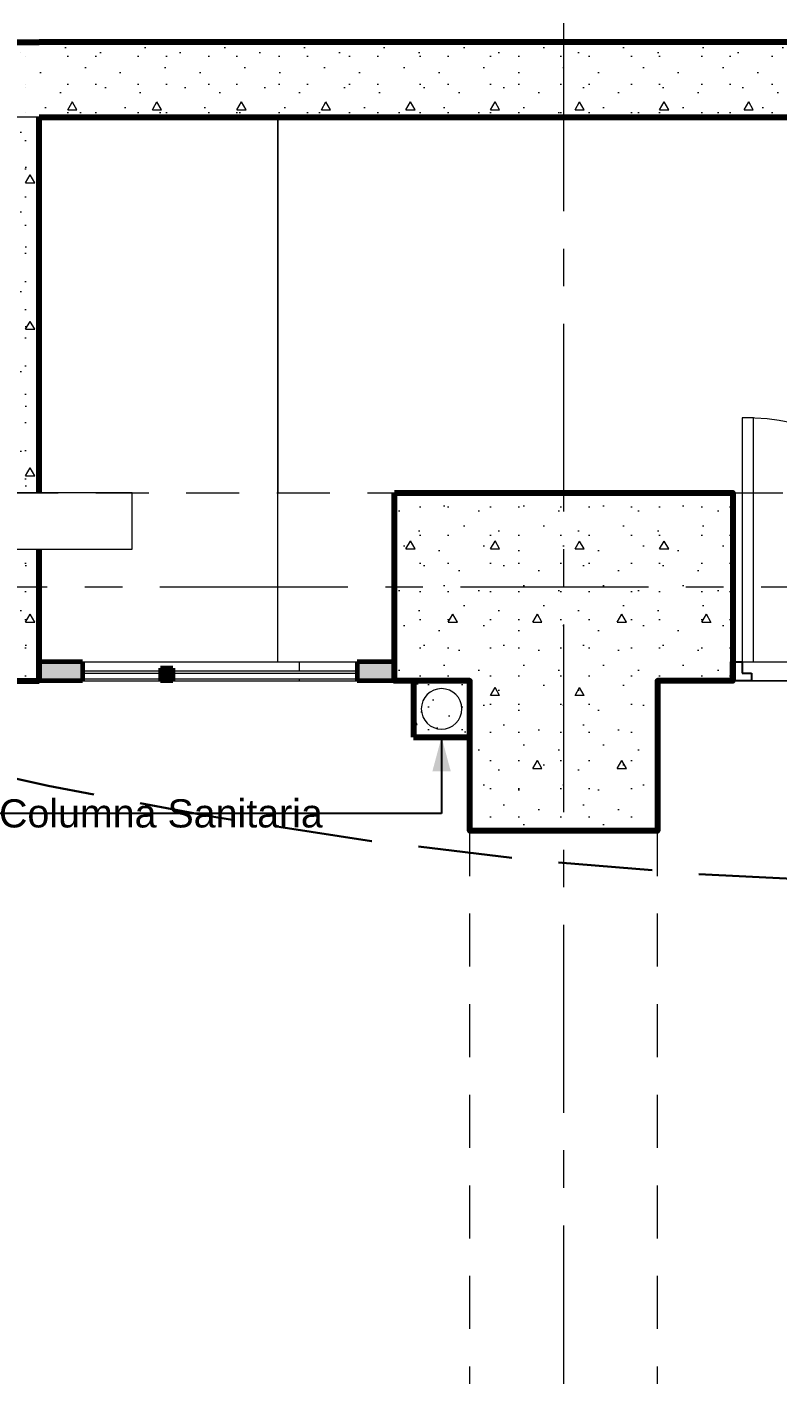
# Model space of a CAD drawing. Header units: inches. Extents: x -19 to 5698, y -728 to 92.
# Drawn here: x 220.891 to 222.888, y 37.554 to 41.14 of the extents above; entities that cross this region are included whole.
import ezdxf

# ---------------------------------------------------------------- set-up
doc = ezdxf.new("R2010")
doc.units = ezdxf.units.IN
doc.header["$MEASUREMENT"] = 0
doc.set_wipeout_variables(frame=1)
for name, pattern in [('HIDDEN', [0.375, 0.25, -0.125]), ('Hidden Line', [0.195611, 0.141111, -0.0545]), ('Punto & Raya', [0.65, 0.5, -0.075, 0, -0.075]), ('Rayas', [0.282222, 0.141111, -0.141111]), ('Wipeout_Contour', [1, 0, -1])]:
    doc.linetypes.add(name, pattern=pattern)
doc.layers.get('0').update_dxf_attribs({"color": 61})
doc.layers.add('00 conduct tomacorr', color=120, linetype='HIDDEN', lineweight=30)
for name, color, linetype in [('02 _ ARQ _ ALB _ Ejes Generales', 251, 'Continuous'), ('02 _ ARQ _ ALB _ Muros Interiores', 7, 'Continuous'), ('02 _ ARQ _ ZON _ Espacio.3D', 7, 'Continuous'), ('08 _ STR _ EXT _ 06 Columnas', 7, 'Continuous'), ('08 _ STR _ EXT _ 07 Losa Aligerada', 7, 'Continuous'), ('08 _ STR _ EXT _ 08 Placas Inclinadas', 7, 'Continuous'), ('08 _ STR _ EXT _ 09 Vigas', 251, 'Continuous'), ('Acabado - Muros', 7, 'Continuous'), ('Estructura - 04 MURO', 7, 'Continuous'), ('Estructura - Carga', 7, 'Continuous'), ('MEP - HVAC', 7, 'Continuous'), ('Notas - Etiquetas', 7, 'Continuous')]:
    doc.layers.add(name, color=color, linetype=linetype)
doc.styles.add('Estilo_Generado_4', font='swisse.ttf')
doc.dimstyles.new('Estilo_Generado__8', dxfattribs={"dimtxt": 0.18, "dimasz": 0.0912, "dimexe": 0.18, "dimexo": 0.0625, "dimgap": 0, "dimtad": 0, "dimtih": 1, "dimtoh": 1, "dimdec": 4, "dimzin": 0, "dimdsep": 46, "dimcen": 0.09, "dimadec": 0, "dimazin": 0, "dimtfac": 1, "dimtdec": 4, "dimtmove": 0, "dimatfit": 3, "dimldrblk": 'ARROWHEAD_5', "dimfxl": 1, "dimtolj": 1, "dimtzin": 0, "dimarcsym": 0})
pattern_1 = [(0, (185.00004, 1e-08), (0, 0.3897114), [0.024375, -0.200625]), (0, (185.11254, 0.19486), (0, 0.3897114), [0.024375, -0.200625]), (60, (185.00004, 1e-08), (-0.3375, 0.1948557), [0.024375, -0.200625]), (60, (185.22504, 1e-08), (-0.3375, 0.1948557), [0.024375, -0.200625]), (120, (185.0244, 1e-08), (0.3375, 0.1948557), [0.024375, -0.200625]), (120, (185.2494, 1e-08), (0.3375, 0.1948557), [0.024375, -0.200625]), (0, (185.00004, 0.0375), (0, 0.075), [0, -0.075, 0, -0.1125]), (45, (185.03754, 0.0375), (-0.05303301, 0.05303301), [0, -0.05625, 0, -0.09375])]
pattern_2 = [(0, (185.000038, 1e-08), (0, 0.030000001), [])]

# ---------------------------------------------------------------- blocks, each defined once
blk = doc.blocks.new('ARROWHEAD_5')
at = {"linetype": 'Continuous', "lineweight": 0}
blk.add_hatch(color=0, dxfattribs=at).paths.add_polyline_path([(-1, 0.2679), (0, 0), (-1, -0.2679)])
at = {"color": 0, "linetype": 'Continuous', "lineweight": 0}
blk.add_line((0, 0), (-1, 0), dxfattribs=at)

msp = doc.modelspace()

# ---------------------------------------------------------------- hatches: boundary and pattern name
at = {"layer": '08 _ STR _ EXT _ 06 Columnas', "linetype": 'Continuous', "lineweight": 9}
h = msp.add_hatch(dxfattribs=at)
h.set_pattern_fill('HORMIGÓN_EN_MASA_0002', style=0, pattern_type=2)
h.set_pattern_definition(pattern_1)
h.paths.add_polyline_path([(221.87, 39.9), (221.87, 39.4), (222.07, 39.4), (222.07, 39), (222.57, 39), (222.57, 39.4), (222.77, 39.4), (222.77, 39.9)])
at = {"layer": '08 _ STR _ EXT _ 08 Placas Inclinadas', "linetype": 'Continuous', "lineweight": 9}
h = msp.add_hatch(dxfattribs=at)
h.set_pattern_fill('HORMIGÓN_EN_MASA_0002', color=250, style=0, pattern_type=2)
h.set_pattern_definition(pattern_1)
h.paths.add_polyline_path([(220.6933, 40.9606), (220.9242, 40.9445), (220.9242, 41.1), (220.6933, 41.1)])
h = msp.add_hatch(dxfattribs=at)
h.set_pattern_fill('HORMIGÓN_EN_MASA_0002', color=250, style=0, pattern_type=2)
h.set_pattern_definition(pattern_1)
h.paths.add_polyline_path([(220.9242, 40.9445), (221.5593, 40.9), (223.5529, 40.9), (225.5447, 41.0394), (225.5447, 41.1), (220.9242, 41.1)])
h = msp.add_hatch(dxfattribs=at)
h.set_pattern_fill('HORMIGÓN_EN_MASA_0002', color=250, style=0, pattern_type=2)
h.set_pattern_definition(pattern_1)
h.paths.add_polyline_path([(221.5593, 40.9), (220.9242, 40.9445), (220.9242, 40.9)])
at = {"layer": 'Estructura - Carga', "linetype": 'Continuous', "lineweight": 13}
h = msp.add_hatch(dxfattribs=at)
h.set_pattern_fill('HORMIGÓN_ARMADO_0002', color=251, style=0, pattern_type=2)
h.set_pattern_definition([(0, (185.00004, 1e-08), (0, 0.3117692), [0.03, -0.15]), (0, (185.09004, 0.1559), (0, 0.3117692), [0.03, -0.15]), (60, (185.00004, 1e-08), (-0.27, 0.1558846), [0.03, -0.15]), (60, (185.18004, 1e-08), (-0.27, 0.1558846), [0.03, -0.15]), (120, (185.03004, 1e-08), (0.27, 0.1558846), [0.03, -0.15]), (120, (185.21004, 1e-08), (0.27, 0.1558846), [0.03, -0.15]), (0, (185.00004, 0.03), (0, 0.06), [0, -0.06, 0, -0.09]), (45, (185.03004, 0.03), (-0.04242641, 0.04242641), [0, -0.045, 0, -0.075])])
h.paths.add_polyline_path([(221.92, 39.25), (222.07, 39.25), (222.07, 39.4), (221.92, 39.4)])

# ---------------------------------------------------------------- linework, layer by layer
at = {"layer": '00 conduct tomacorr'}
msp.add_arc((223.5436, 51.7405, 0.0002), 12.8847, 254.4826, 285.5174, dxfattribs=at)
at = {"layer": '02 _ ARQ _ ALB _ Ejes Generales', "color": 251, "linetype": 'Punto & Raya', "lineweight": 13, "true_color": 0x636466}
msp.add_line((222.32, 3.05), (222.32, 44.9), dxfattribs=at)
at = {"layer": '02 _ ARQ _ ALB _ Muros Interiores', "color": 165, "linetype": 'Continuous', "lineweight": 15}
for p, q in [((222.795, 40.1), (222.795, 39.45)), ((222.825, 40.1), (222.795, 40.1)), ((222.825, 39.45), (222.825, 40.1)), ((222.795, 39.45), (222.825, 39.45))]:
    msp.add_line(p, q, dxfattribs=at)
at = {"layer": '02 _ ARQ _ ALB _ Muros Interiores', "color": 7, "linetype": 'Continuous', "lineweight": 80}
msp.add_line((222.77, 39.4), (222.77, 39.45), dxfattribs=at)
msp.add_line((222.77, 39.4), (222.77, 39.45), dxfattribs=at)
msp.add_line((222.77, 39.4), (222.77, 39.45), dxfattribs=at)
at = {"layer": '02 _ ARQ _ ALB _ Muros Interiores', "color": 165, "linetype": 'Continuous', "lineweight": 25}
for p, q in [((222.77, 39.4), (222.77, 39.45)), ((222.77, 39.45), (222.795, 39.45)), ((222.795, 39.45), (222.795, 39.42)), ((222.795, 39.42), (222.82, 39.42)), ((222.82, 39.42), (222.82, 39.4)), ((222.82, 39.4), (222.77, 39.4))]:
    msp.add_line(p, q, dxfattribs=at)
at = {"layer": '02 _ ARQ _ ALB _ Muros Interiores', "color": 165, "linetype": 'Continuous', "lineweight": 15}
msp.add_arc((222.795, 39.45), 0.65, 0, 90, dxfattribs=at)
at = {"layer": '02 _ ARQ _ ZON _ Espacio.3D', "color": 9, "linetype": 'Continuous', "lineweight": 5, "flags": 128}
msp.add_lwpolyline([(221.0791, 40.9), (221.0791, 39.45), (221.87, 39.4506), (221.87, 39.9), (222.77, 39.9), (222.77, 39.45), (225.732, 39.4505), (225.732, 40.9005)], close=True, dxfattribs=at)
at = {"layer": '02 _ ARQ _ ZON _ Espacio.3D', "color": 254, "linetype": 'Continuous', "lineweight": 0, "flags": 128}
msp.add_lwpolyline([(229.57, 39), (229.07, 39), (229.07, 39.4), (228.67, 39.4), (228.67, 39.7505), (225.9306, 39.7505), (225.9306, 39.4), (225.7006, 39.4), (222.57, 39.4), (222.57, 39), (222.07, 39), (222.07, 39.4), (220.8488, 39.4004), (220.8493, 39.7505), (215.97, 39.7505), (215.97, 39.4), (215.57, 39.4), (215.57, 39), (215.07, 39), (215.07, 39.7505), (208.57, 39.7505), (208.57, 39), (205.07, 39)], dxfattribs=at)
at = {"layer": '08 _ STR _ EXT _ 06 Columnas', "color": 7, "linetype": 'Continuous', "lineweight": 80, "flags": 128}
msp.add_lwpolyline([(221.87, 39.9), (222.77, 39.9), (222.77, 39.4), (222.57, 39.4), (222.57, 39), (222.07, 39), (222.07, 39.4), (221.87, 39.4)], close=True, dxfattribs=at)
at = {"layer": '08 _ STR _ EXT _ 07 Losa Aligerada', "color": 7, "linetype": 'Rayas', "lineweight": 18, "flags": 128}
msp.add_lwpolyline([(193.22, 11.97, 1.049431), (198.7937, 6.3), (209.6003, 6.3), (209.6003, 6.2005), (214.7981, 6.2005), (214.7981, 7.2), (222.07, 7.2), (222.07, 5.6637), (223.2699, 5.6637), (223.2699, 4.2), (228.3699, 4.2), (228.3699, 5.6637), (229.57, 5.6637), (229.57, 7.2), (236.57, 7.2), (236.57, 14.9999), (236.57, 15.1499), (236.57, 15.1499), (236.57, 15.7999), (236.57, 15.7999), (236.57, 18.1001), (236.57, 20.35), (234.07, 20.35), (231.67, 20.35), (231.67, 22.35), (231.67, 22.6), (231.67, 24.5), (231.67, 24.75), (231.67, 26.75), (236.57, 26.75), (236.57, 29.7), (236.57, 35.2005), (236.57, 39.9), (228.67, 39.9), (223.5529, 39.9), (223.5529, 40.9), (218.9324, 40.9), (218.9324, 39.9), (208.37, 39.9), (208.37, 41.4352), (207.42, 41.4352), (207.42, 42.9), (202.22, 42.9), (202.22, 41.4352), (201.2699, 41.4352), (201.2699, 39.9), (196.2701, 39.9), (196.2701, 41.1), (192.8701, 41.1), (192.8701, 37.7), (194.07, 37.7), (194.07, 33.9), (193.17, 33.9), (193.17, 21.2663), (193.22, 21.2663)], format="xyb", close=True, dxfattribs=at)
at = {"layer": '08 _ STR _ EXT _ 07 Losa Aligerada', "color": 7, "linetype": 'Continuous', "lineweight": 18, "flags": 128}
msp.add_lwpolyline([(236.57, 26.75), (236.57, 39.9), (228.67, 39.9), (226.1798, 39.9), (226.1798, 40.9), (221.5593, 40.9), (221.5593, 39.9), (208.37, 39.9), (208.37, 42.6544), (207.42, 42.6544)], dxfattribs=at)
at = {"layer": '08 _ STR _ EXT _ 08 Placas Inclinadas', "color": 7, "linetype": 'Continuous', "lineweight": 80}
msp.add_line((220.9242, 40.9), (221.5593, 40.9), dxfattribs=at)
at = {"layer": '08 _ STR _ EXT _ 08 Placas Inclinadas', "color": 7, "linetype": 'Continuous', "lineweight": 80, "flags": 128}
for points in [[(220.6933, 41.1), (220.9242, 41.1)], [(225.5447, 41.1), (220.9242, 41.1)], [(221.5593, 40.9), (223.5529, 40.9)]]:
    msp.add_lwpolyline(points, dxfattribs=at)
at = {"layer": '08 _ STR _ EXT _ 09 Vigas', "color": 251, "linetype": 'Hidden Line', "lineweight": 13, "true_color": 0x636466}
for p, q in [((222.57, 39.9), (222.07, 39.9)), ((222.07, 30.2), (222.07, 39.4)), ((222.57, 39.4), (229.07, 39.4)), ((222.57, 30.2), (222.57, 39.4))]:
    msp.add_line(p, q, dxfattribs=at)
at = {"layer": 'Acabado - Muros', "color": 7, "linetype": 'Continuous', "lineweight": 60}
msp.add_line((221.87, 39.45), (221.87, 39.4), dxfattribs=at)
at = {"layer": 'Estructura - Carga', "color": 7, "linetype": 'Continuous', "lineweight": 80, "flags": 128}
msp.add_lwpolyline([(221.92, 39.25), (222.07, 39.25), (222.07, 39.4), (221.92, 39.4)], close=True, dxfattribs=at)
at = {"layer": 'MEP - HVAC', "color": 7, "linetype": 'Continuous', "lineweight": 13, "flags": 128}
msp.add_lwpolyline([(221.995, 39.379, 1), (221.995, 39.271, 1)], format="xyb", close=True, dxfattribs=at)

# ---------------------------------------------------------------- texts
at = {"layer": 'Notas - Etiquetas', "color": 5, "linetype": 'Continuous', "lineweight": 35, "insert": (220.8171, 39.0463), "char_height": 0.075, "attachment_point": 4, "style": 'Estilo_Generado_4'}
msp.add_mtext('\\A1;{\\pql;\\fSwis721 Ex BT|b0|i0|c0|p34;Columna Sanitaria}', dxfattribs=at)

# ---------------------------------------------------------------- leaders
at = {"layer": 'Notas - Etiquetas', "color": 144, "linetype": 'Continuous', "lineweight": 13, "annotation_type": 0, "has_hookline": 1, "hookline_direction": 1, "text_width": 1.0171}
msp.add_leader([(221.995, 39.25), (221.995, 39.0463), (220.8171, 39.0463)], dimstyle='Estilo_Generado__8', dxfattribs=at)

# ---------------------------------------------------------------- next in the draw order: wipeouts: each hides what was drawn before it
at = {"color": 254, "linetype": 'Wipeout_Contour', "lineweight": 0, "ltscale": 6579.400502}
msp.add_wipeout([(220.9242, 40.9), (220.9242, 39.4), (221.5593, 39.4), (221.5593, 40.9)], dxfattribs=at).dxf.layer = '08 _ STR _ EXT _ 08 Placas Inclinadas'

# ---------------------------------------------------------------- next in the draw order: hatches: boundary and pattern name
at = {"layer": '08 _ STR _ EXT _ 08 Placas Inclinadas', "linetype": 'Continuous', "lineweight": 9}
h = msp.add_hatch(dxfattribs=at)
h.set_pattern_fill('HORMIGÓN_EN_MASA_0002', color=250, style=0, pattern_type=2)
h.set_pattern_definition(pattern_1)
h.paths.add_polyline_path([(220.9242, 40.9), (220.9242, 40.9445), (220.6933, 40.9606), (220.6933, 40.9)])
h = msp.add_hatch(dxfattribs=at)
h.set_pattern_fill('HORMIGÓN_EN_MASA_0002', color=250, style=0, pattern_type=2)
h.set_pattern_definition(pattern_1)
h.paths.add_polyline_path([(220.6933, 40.9), (220.6933, 39.4), (220.9242, 39.4), (220.9242, 40.9)])

# ---------------------------------------------------------------- next in the draw order: linework, layer by layer
at = {"layer": '02 _ ARQ _ ALB _ Ejes Generales', "color": 251, "linetype": 'Punto & Raya', "lineweight": 13, "true_color": 0x636466}
msp.add_line((190.8454, 39.65), (239.57, 39.65), dxfattribs=at)
at = {"layer": '08 _ STR _ EXT _ 08 Placas Inclinadas', "color": 7, "linetype": 'Continuous', "lineweight": 80}
for p, q in [((220.9242, 40.9), (221.5593, 40.9)), ((220.9242, 39.4), (220.9242, 40.9))]:
    msp.add_line(p, q, dxfattribs=at)
at = {"layer": '08 _ STR _ EXT _ 08 Placas Inclinadas', "color": 7, "linetype": 'Continuous', "lineweight": 13, "flags": 128}
for points in [[(221.5593, 39.4), (221.5593, 40.9)], [(220.9242, 39.4), (221.5593, 39.4)]]:
    msp.add_lwpolyline(points, dxfattribs=at)
at = {"layer": '08 _ STR _ EXT _ 08 Placas Inclinadas', "color": 7, "linetype": 'Continuous', "lineweight": 80, "flags": 128}
msp.add_lwpolyline([(220.6933, 39.4), (220.9242, 39.4)], dxfattribs=at)
at = {"layer": '08 _ STR _ EXT _ 09 Vigas', "color": 251, "linetype": 'Hidden Line', "lineweight": 13, "true_color": 0x636466}
msp.add_line((215.57, 39.4), (222.07, 39.4), dxfattribs=at)
at = {"layer": 'Acabado - Muros', "color": 7, "linetype": 'Continuous', "lineweight": 60}
msp.add_line((220.9242, 39.45), (220.9242, 39.4), dxfattribs=at)

# ---------------------------------------------------------------- next in the draw order: wipeouts: each hides what was drawn before it
at = {"color": 254, "linetype": 'Wipeout_Contour', "lineweight": 0, "ltscale": 13157.657095}
msp.add_wipeout([(221.0397, 39.45), (221.0397, 39.4), (221.2467, 39.4), (221.2467, 39.433), (221.2797, 39.433), (221.2797, 39.4), (221.3498, 39.4), (221.3498, 39.45)], dxfattribs=at).dxf.layer = 'Acabado - Muros'
at = {"color": 254, "linetype": 'Wipeout_Contour', "lineweight": 0, "ltscale": 6575.533564}
msp.add_wipeout([(219.3943, 39.75), (221.1714, 39.75), (221.1714, 39.9), (219.3943, 39.9)], dxfattribs=at).dxf.layer = 'Estructura - 04 MURO'

# ---------------------------------------------------------------- next in the draw order: linework, layer by layer
at = {"layer": '08 _ STR _ EXT _ 09 Vigas', "color": 251, "linetype": 'Hidden Line', "lineweight": 13, "true_color": 0x636466}
msp.add_line((194.07, 39.9), (236.57, 39.9), dxfattribs=at)
at = {"layer": 'Acabado - Muros', "color": 7, "linetype": 'Continuous', "lineweight": 60}
msp.add_line((221.0397, 39.45), (220.9242, 39.45), dxfattribs=at)
at = {"layer": 'Acabado - Muros', "color": 251, "linetype": 'Continuous', "lineweight": 13, "flags": 128}
msp.add_lwpolyline([(221.0397, 39.4), (221.2467, 39.4)], dxfattribs=at)
at = {"layer": 'Estructura - 04 MURO', "color": 7, "linetype": 'Continuous', "lineweight": 13, "flags": 128}
for points in [[(221.1714, 39.9), (219.3943, 39.9)], [(221.1714, 39.75), (221.1714, 39.9)], [(219.3943, 39.75), (221.1714, 39.75)]]:
    msp.add_lwpolyline(points, dxfattribs=at)

# ---------------------------------------------------------------- next in the draw order: wipeouts: each hides what was drawn before it
at = {"color": 254, "linetype": 'Wipeout_Contour', "lineweight": 0, "ltscale": 6580.295997}
msp.add_wipeout([(221.6171, 39.4), (221.6171, 39.45), (221.3498, 39.45), (221.3498, 39.4)], dxfattribs=at).dxf.layer = 'Acabado - Muros'

# ---------------------------------------------------------------- next in the draw order: wipeouts: each hides what was drawn before it
at = {"color": 254, "linetype": 'Wipeout_Contour', "lineweight": 0, "ltscale": 6581.136189}
msp.add_wipeout([(221.77, 39.4), (221.77, 39.45), (221.6171, 39.45), (221.6171, 39.4)], dxfattribs=at).dxf.layer = 'Acabado - Muros'
at = {"color": 254, "linetype": 'Wipeout_Contour', "lineweight": 0, "ltscale": 6578.934525}
msp.add_wipeout([(221.2467, 39.405), (221.2467, 39.425), (221.0397, 39.425), (221.0397, 39.405)], dxfattribs=at).dxf.layer = 'Acabado - Muros'

# ---------------------------------------------------------------- next in the draw order: hatches: boundary and pattern name
at = {"layer": 'Acabado - Muros', "linetype": 'Continuous', "lineweight": 0}
msp.add_hatch(color=254, dxfattribs=at).paths.add_polyline_path([(221.0397, 39.4), (221.0397, 39.45), (220.9242, 39.45), (220.9242, 39.4)])
h = msp.add_hatch(dxfattribs=at)
h.set_pattern_fill('CONTRACHAPADO_0002', color=254, style=0, pattern_type=2)
h.set_pattern_definition(pattern_2)
h.paths.add_polyline_path([(221.2467, 39.405), (221.2467, 39.425), (221.0397, 39.425), (221.0397, 39.405)])

# ---------------------------------------------------------------- next in the draw order: linework, layer by layer
at = {"layer": 'Acabado - Muros', "color": 7, "linetype": 'Continuous', "lineweight": 60}
for p, q in [((221.0397, 39.45), (221.0397, 39.4)), ((221.87, 39.45), (221.77, 39.45)), ((221.2467, 39.433), (221.2467, 39.4)), ((221.0397, 39.4), (220.9242, 39.4))]:
    msp.add_line(p, q, dxfattribs=at)
at = {"layer": 'Acabado - Muros', "color": 251, "linetype": 'Continuous', "lineweight": 13, "flags": 128}
for points in [[(221.0397, 39.45), (221.3498, 39.45), (221.6171, 39.45)], [(221.6171, 39.4), (221.6171, 39.45)], [(221.6171, 39.45), (221.77, 39.45)], [(221.2797, 39.4), (221.3498, 39.4), (221.6171, 39.4)], [(221.6171, 39.4), (221.77, 39.4)]]:
    msp.add_lwpolyline(points, dxfattribs=at)
at = {"layer": 'Acabado - Muros', "color": 7, "linetype": 'Continuous', "lineweight": 13, "flags": 128}
msp.add_lwpolyline([(221.2467, 39.405), (221.2467, 39.425), (221.0397, 39.425), (221.0397, 39.405)], close=True, dxfattribs=at)

# ---------------------------------------------------------------- next in the draw order: wipeouts: each hides what was drawn before it
at = {"color": 254, "linetype": 'Wipeout_Contour', "lineweight": 0, "ltscale": 6580.460682}
msp.add_wipeout([(221.77, 39.405), (221.77, 39.425), (221.2797, 39.425), (221.2797, 39.405)], dxfattribs=at).dxf.layer = 'Acabado - Muros'

# ---------------------------------------------------------------- next in the draw order: hatches: boundary and pattern name
at = {"layer": 'Acabado - Muros', "linetype": 'Continuous', "lineweight": 0}
for points in [[(221.77, 39.4), (221.87, 39.4), (221.87, 39.45), (221.77, 39.45)], [(221.2797, 39.433), (221.2467, 39.433), (221.2467, 39.4), (221.2797, 39.4)]]:
    msp.add_hatch(color=254, dxfattribs=at).paths.add_polyline_path(points)
h = msp.add_hatch(dxfattribs=at)
h.set_pattern_fill('CONTRACHAPADO_0002', color=254, style=0, pattern_type=2)
h.set_pattern_definition(pattern_2)
h.paths.add_polyline_path([(221.77, 39.405), (221.77, 39.425), (221.2797, 39.425), (221.2797, 39.405)])

# ---------------------------------------------------------------- next in the draw order: linework, layer by layer
at = {"layer": 'Acabado - Muros', "color": 7, "linetype": 'Continuous', "lineweight": 60}
for p, q in [((221.77, 39.45), (221.77, 39.4)), ((221.2797, 39.433), (221.2467, 39.433)), ((221.2797, 39.433), (221.2797, 39.4)), ((221.2797, 39.4), (221.2467, 39.4)), ((221.87, 39.4), (221.77, 39.4))]:
    msp.add_line(p, q, dxfattribs=at)
at = {"layer": 'Acabado - Muros', "color": 7, "linetype": 'Continuous', "lineweight": 13, "flags": 128}
msp.add_lwpolyline([(221.77, 39.405), (221.77, 39.425), (221.2797, 39.425), (221.2797, 39.405)], close=True, dxfattribs=at)

doc.saveas('drawing.dxf')
